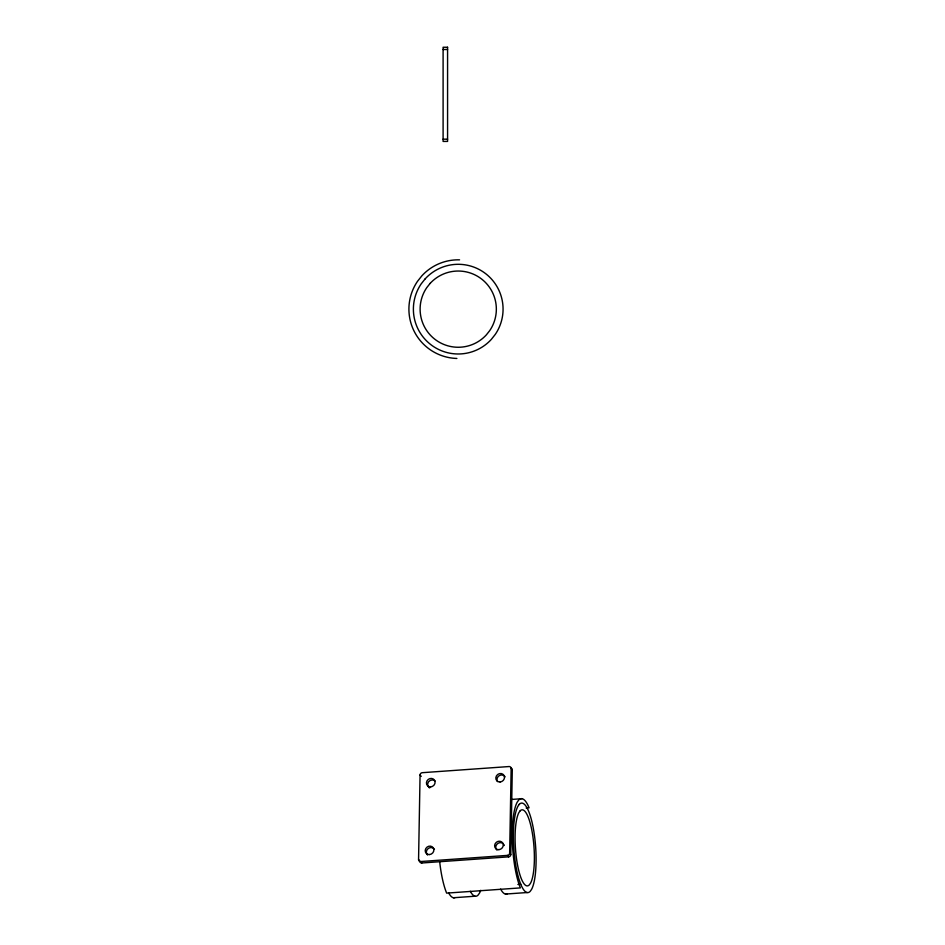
<?xml version="1.0" encoding="UTF-8"?>
<svg xmlns="http://www.w3.org/2000/svg" width="945" height="945" viewBox="0 0 945 945"><rect width="100%" height="100%" fill="white"/><g stroke="black" fill="none" stroke-linecap="round" stroke-linejoin="round"><path stroke-width="1.42" d="M418.564 859.572L420.064 774.959A2.244 2.044 -38 0 1 422.273 772.691L509.024 766.549A2.244 2.044 -38 0 1 511.15 768.509L512.284 769.962L510.784 854.575A2.244 2.044 -38 0 1 508.575 856.855L421.824 862.986A2.244 2.044 -38 0 1 419.698 861.025L418.564 859.572A2.244 2.044 -38 0 0 420.69 861.533L421.824 862.986M510.784 854.575L509.65 853.122L511.15 768.509M511.93 799.411L522.053 798.702M526.188 808.01L529.082 807.798A49.329 12.049 86 0 0 518.722 800.013L517.222 802.14A49.329 12.049 86 0 0 512.355 841.948A49.329 12.049 86 0 0 520.376 887.898L446.642 893.12A49.329 12.049 86 0 1 439.697 861.864M420.69 861.533L507.441 855.39A2.244 2.044 -38 0 0 509.65 853.122M517.884 884.461L520.778 884.26M453.435 897.75L475.122 896.214M505.481 894.064L527.168 892.529M443.099 49.494L447.576 49.494M443.099 139.175L447.576 139.175M507.441 855.39L508.575 856.855M420.064 774.959L421.198 776.412M456.884 358.45A49.329 49.329 0 0 1 417.477 281.362L421.848 275.846A49.329 49.329 0 0 1 459.565 259.84M470.279 891.265A44.84 10.95 86 0 0 478.146 895.021L479.517 893.084A44.84 10.95 86 0 0 480.733 890.308M503.886 844.511A4.489 4.087 -38 0 1 504.299 845.491M496.964 850.098A4.489 4.087 -38 0 1 497.07 844.109A4.489 4.087 -38 0 1 503.212 843.672M454.982 897.608A44.84 10.95 86 0 1 448.591 892.801M427.612 855.036A4.489 4.087 -38 0 1 428.061 848.669A4.489 4.087 -38 0 1 434.452 849.366M429.656 787.929A4.489 4.087 -38 0 1 428.77 787.315M428.097 786.488A4.489 4.087 -38 0 1 435.019 780.901M497.495 781.574A4.489 4.087 -38 0 1 499.196 775.691A4.489 4.087 -38 0 1 505.091 776.814M510.713 768.037A2.244 2.044 -38 0 1 512.284 769.962M507.04 893.923A44.84 10.95 86 0 1 500.649 889.127M519.266 804.36L517.907 806.298A44.84 10.95 86 0 0 515.179 861.415A44.84 10.95 86 0 0 530.204 891.336L531.562 889.399A44.84 10.95 86 0 0 534.291 834.281A44.84 10.95 86 0 0 519.266 804.36M520.081 810.893L518.923 812.535A38.119 9.308 86 0 0 516.608 859.383A38.119 9.308 86 0 0 529.377 884.815L530.535 883.173A38.119 9.308 86 0 0 532.85 836.313A38.119 9.308 86 0 0 520.081 810.893M425.155 278.87L421.175 283.89A44.84 44.84 0 0 0 430.388 344.299A44.84 44.84 0 0 0 491.305 339.42L495.274 334.4A44.84 44.84 0 0 0 486.073 273.991A44.84 44.84 0 0 0 425.155 278.87M430.117 283.417L426.738 287.67A38.119 38.119 0 0 0 434.57 339.031A38.119 38.119 0 0 0 486.344 334.884L489.723 330.62A38.119 38.119 0 0 0 481.891 279.259A38.119 38.119 0 0 0 430.117 283.417M447.576 47.25L443.099 47.25L443.099 141.419L447.576 141.419L447.576 47.25M498.877 849.661A4.489 4.087 -38 0 0 502.752 843.046A4.489 4.087 -38 0 0 495.239 843.578A4.489 4.087 -38 0 0 498.877 849.661M429.538 854.563A4.489 4.087 -38 0 0 433.318 847.913A4.489 4.087 -38 0 0 425.805 848.539A4.489 4.087 -38 0 0 429.538 854.563M430.684 786.878A4.489 4.087 -38 0 0 434.558 780.275A4.489 4.087 -38 0 0 427.045 780.806A4.489 4.087 -38 0 0 430.684 786.878M500.082 781.976A4.489 4.087 -38 0 0 503.957 775.361A4.489 4.087 -38 0 0 496.444 775.892A4.489 4.087 -38 0 0 500.082 781.976"/></g></svg>
